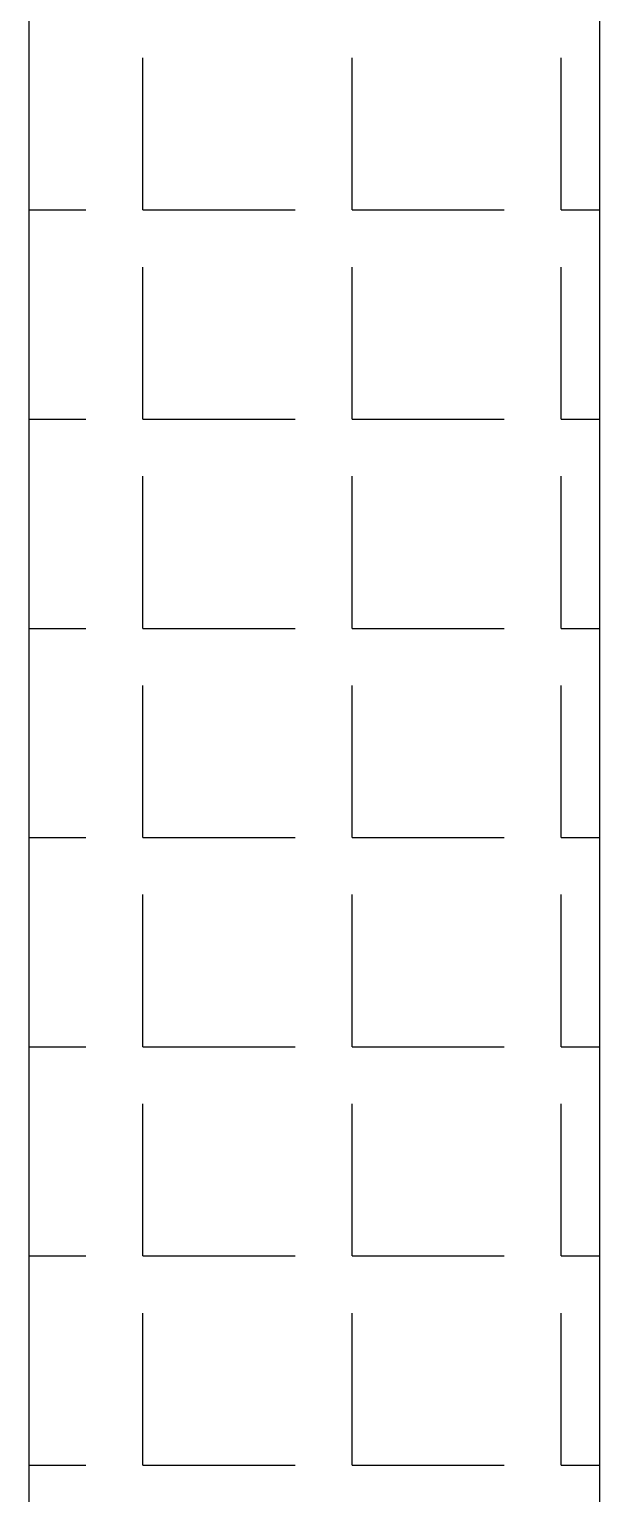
# Model space of a CAD drawing. Extents: x 17496 to 17916, y -10787 to -10193.
# Drawn here: x 17821.87 to 17836.87, y -10529.65 to -10491.15 of the extents above; entities that cross this region are included whole.
import ezdxf

# ---------------------------------------------------------------- set-up
doc = ezdxf.new("R2010")
doc.units = 0
doc.header["$LTSCALE"] = 7
doc.header["$MEASUREMENT"] = 0
doc.layers.add('HT', color=3, linetype='CONTINUOUS')

msp = doc.modelspace()

# ---------------------------------------------------------------- linework, layer by layer
at = {"layer": 'HT', "ltscale": 0.5}
for p, q in [((17821.87, -10646.871), (17821.87, -10329.871)), ((17836.87, -10653.271), (17836.87, -10329.871)), ((17824.858, -10495.903), (17824.858, -10491.903)), ((17830.358, -10495.903), (17830.358, -10491.903)), ((17835.858, -10495.903), (17835.858, -10491.903)), ((17821.87, -10495.903), (17823.358, -10495.903)), ((17824.858, -10495.903), (17828.858, -10495.903)), ((17830.358, -10495.903), (17834.358, -10495.903)), ((17835.858, -10495.903), (17836.87, -10495.903)), ((17824.858, -10501.403), (17824.858, -10497.403)), ((17830.358, -10501.403), (17830.358, -10497.403)), ((17835.858, -10501.403), (17835.858, -10497.403)), ((17821.87, -10501.403), (17823.358, -10501.403)), ((17824.858, -10501.403), (17828.858, -10501.403)), ((17830.358, -10501.403), (17834.358, -10501.403)), ((17835.858, -10501.403), (17836.87, -10501.403)), ((17824.858, -10506.903), (17824.858, -10502.903)), ((17830.358, -10506.903), (17830.358, -10502.903)), ((17835.858, -10506.903), (17835.858, -10502.903)), ((17821.87, -10506.903), (17823.358, -10506.903)), ((17824.858, -10506.903), (17828.858, -10506.903)), ((17830.358, -10506.903), (17834.358, -10506.903)), ((17835.858, -10506.903), (17836.87, -10506.903)), ((17824.858, -10512.403), (17824.858, -10508.403)), ((17830.358, -10512.403), (17830.358, -10508.403)), ((17835.858, -10512.403), (17835.858, -10508.403)), ((17821.87, -10512.403), (17823.358, -10512.403)), ((17824.858, -10512.403), (17828.858, -10512.403)), ((17830.358, -10512.403), (17834.358, -10512.403)), ((17835.858, -10512.403), (17836.87, -10512.403)), ((17824.858, -10517.903), (17824.858, -10513.903)), ((17830.358, -10517.903), (17830.358, -10513.903)), ((17835.858, -10517.903), (17835.858, -10513.903)), ((17821.87, -10517.903), (17823.358, -10517.903)), ((17824.858, -10517.903), (17828.858, -10517.903)), ((17830.358, -10517.903), (17834.358, -10517.903)), ((17835.858, -10517.903), (17836.87, -10517.903)), ((17824.858, -10523.403), (17824.858, -10519.403)), ((17830.358, -10523.403), (17830.358, -10519.403)), ((17835.858, -10523.403), (17835.858, -10519.403)), ((17821.87, -10523.403), (17823.358, -10523.403)), ((17824.858, -10523.403), (17828.858, -10523.403)), ((17830.358, -10523.403), (17834.358, -10523.403)), ((17835.858, -10523.403), (17836.87, -10523.403)), ((17824.858, -10528.903), (17824.858, -10524.903)), ((17830.358, -10528.903), (17830.358, -10524.903)), ((17835.858, -10528.903), (17835.858, -10524.903)), ((17821.87, -10528.903), (17823.358, -10528.903)), ((17824.858, -10528.903), (17828.858, -10528.903)), ((17830.358, -10528.903), (17834.358, -10528.903)), ((17835.858, -10528.903), (17836.87, -10528.903))]:
    msp.add_line(p, q, dxfattribs=at)

doc.saveas('drawing.dxf')
